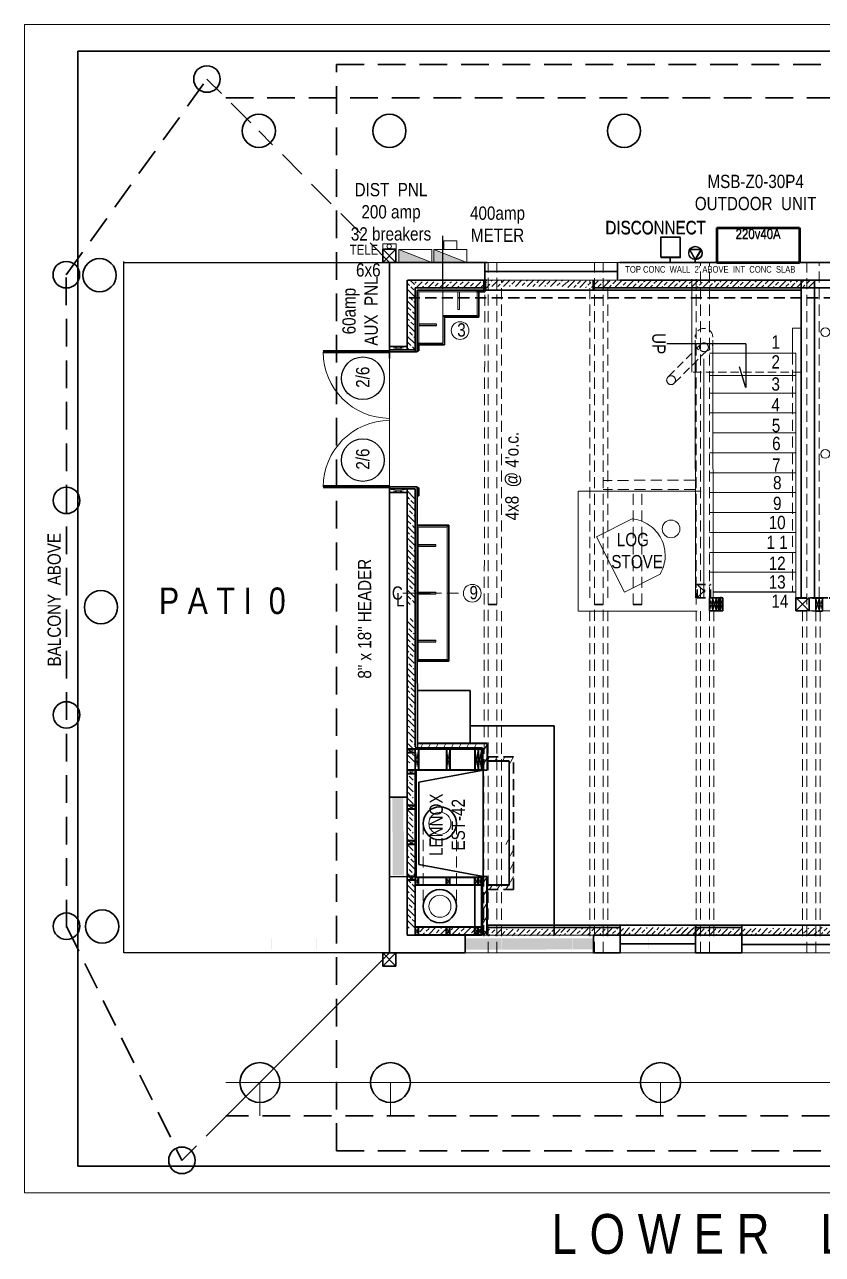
# Model space of a CAD drawing. Header units: inches. Extents: x -243 to 1653, y 329 to 885.
# Drawn here: x -243 to 117, y 329 to 885 of the extents above; entities that cross this region are included whole.
import ezdxf

# ---------------------------------------------------------------- set-up
doc = ezdxf.new("R2010")
doc.units = ezdxf.units.IN
doc.header["$MEASUREMENT"] = 0
for name, pattern in [('CENTER', [2, 1.25, -0.25, 0.25, -0.25]), ('DASHDOT2', [0.5, 0.25, -0.125, 0, -0.125]), ('HIDDEN', [0.375, 0.25, -0.125])]:
    doc.linetypes.add(name, pattern=pattern)
for name, color, linetype, lineweight in [('APPLIANCES', 7, 'Continuous', 20), ('BUILT-INS', 36, 'Continuous', 25), ('CONCRETE', 7, 'Continuous', 25), ('DOORS', 7, 'Continuous', 60), ('ELEC SYMBOLS', 7, 'Continuous', 20), ('FLOOR BEAMS', 7, 'Continuous', 30), ('MASONRY', 14, 'Continuous', 30), ('NEW FRAMING', 6, 'Continuous', 30), ('NEW FRAMMING', 6, 'Continuous', 30), ('PLUMBING', 5, 'Continuous', 20), ('ROOF', 7, 'HIDDEN', 30), ('ROOF FRAMING', 7, 'Continuous', 20), ('STAIRS', 7, 'Continuous', 20), ('STAMPED  CONC  FL', 1, 'Continuous', 20), ('STOVE HEATING', 1, 'Continuous', 40), ('WALL FRAMING', 7, 'Continuous', 30), ('WALLS', 7, 'Continuous', 30), ('WINDOWS', 5, 'Continuous', 30)]:
    doc.layers.add(name, color=color, linetype=linetype, lineweight=lineweight)
for name, color, linetype in [('ELECTRICAL', 1, 'Continuous'), ('TEXT', 7, 'Continuous'), ('TEXT80', 15, 'Continuous'), ('TITLE BLOCK', 7, 'Continuous')]:
    doc.layers.add(name, color=color, linetype=linetype)
doc.styles.add('ARCHENT', font='technical.ttf', dxfattribs={"height": 6})

# ---------------------------------------------------------------- blocks, each defined once
blk = doc.blocks.new('A$C4B672F97')
at = {"layer": 'STAIRS', "color": 7, "linetype": 'HIDDEN', "lineweight": 9, "ltscale": 15}
for p, q in [((-3.14, 2.52), (-17.99, -12.33)), ((-0.31, -0.31), (-15.16, -15.16))]:
    blk.add_line(p, q, dxfattribs=at)
at = {"layer": 'STAIRS', "linetype": 'DASHDOT2', "lineweight": 9, "ltscale": 150}
for centre in [(-1.72, 1.1), (-16.57, -13.75)]:
    blk.add_circle(centre, 2, dxfattribs=at)
at = {"layer": 'STAIRS', "color": 7, "linetype": 'HIDDEN', "lineweight": 9, "ltscale": 15}
for centre, start, end in [((-1.72, 5.62), 0, 180), ((-1.72, 3.1), 180, 0)]:
    blk.add_arc(centre, 4, start, end, dxfattribs=at)

msp = doc.modelspace()

# ---------------------------------------------------------------- hatches: boundary and pattern name
at = {"layer": 'ELEC SYMBOLS', "linetype": 'Continuous', "lineweight": 20, "ltscale": 20}
for points in [[(-74.23, 783.28), (-74.23, 777.4), (-59.23, 777.4)], [(-58.4, 783.28), (-58.4, 777.4), (-43.4, 777.4)]]:
    msp.add_hatch(color=7, dxfattribs=at).paths.add_polyline_path(points)
at = {"layer": 'NEW FRAMING', "linetype": 'Continuous', "lineweight": 9, "ltscale": 25}
h = msp.add_hatch(dxfattribs=at)
h.set_pattern_fill('ANSI33', color=256, scale=15, angle=90, style=0)
h.set_pattern_definition([(135, (1196.1344, -4202.763), (-2.6516504, -2.6516504), []), (135, (1196.1344, -4200.1112), (-2.6516504, -2.6516504), [1.875, -0.9375])])
h.paths.add_polyline_path([(-70.02, 737.98), (-67.02, 737.98), (-67.02, 769.25), (-70.02, 769.25)])
h = msp.add_hatch(dxfattribs=at)
h.set_pattern_fill('ANSI33', color=256, scale=15, style=0)
h.set_pattern_definition([(45, (-5004.9994, -497.4128), (-2.6516504, 2.6516504), []), (45, (-5002.3477, -497.4128), (-2.6516504, 2.6516504), [1.875, -0.9375])])
h.paths.add_polyline_path([(-66.98, 768.74), (-66.98, 765.74), (-32.98, 765.74), (-32.98, 768.74)])
h = msp.add_hatch(dxfattribs=at)
h.set_pattern_fill('ANSI33', color=256, scale=15, style=0)
h.set_pattern_definition([(45, (-4970.465, -496.5565), (-2.6516504, 2.6516504), []), (45, (-4967.8133, -496.5565), (-2.6516504, 2.6516504), [1.875, -0.9375])])
h.paths.add_polyline_path([(-32.45, 769.6), (-32.45, 766.6), (1.55, 766.6), (1.55, 769.6)])
h = msp.add_hatch(dxfattribs=at)
h.set_pattern_fill('ANSI33', color=256, scale=15, style=0)
h.set_pattern_definition([(45, (-4936.102, -497.0703), (-2.6516504, 2.6516504), []), (45, (-4933.4503, -497.0703), (-2.6516504, 2.6516504), [1.875, -0.9375])])
h.paths.add_polyline_path([(1.92, 769.09), (1.92, 766.09), (35.92, 766.09), (35.92, 769.09)])
h = msp.add_hatch(dxfattribs=at)
h.set_pattern_fill('ANSI33', color=256, scale=15, style=0)
h.set_pattern_definition([(45, (-4901.6196, -496.9874), (-2.6516504, 2.6516504), []), (45, (-4898.968, -496.9874), (-2.6516504, 2.6516504), [1.875, -0.9375])])
h.paths.add_polyline_path([(36.4, 769.17), (36.4, 766.17), (70.4, 766.17), (70.4, 769.17)])
h = msp.add_hatch(dxfattribs=at)
h.set_pattern_fill('ANSI33', color=256, scale=15, style=0)
h.set_pattern_definition([(45, (-4867.2175, -496.997), (-2.6516504, 2.6516504), []), (45, (-4864.5658, -496.997), (-2.6516504, 2.6516504), [1.875, -0.9375])])
h.paths.add_polyline_path([(70.8, 769.16), (70.8, 766.16), (104.8, 766.16), (104.8, 769.16)])
h = msp.add_hatch(dxfattribs=at)
h.set_pattern_fill('ANSI33', color=256, scale=15, style=0)
h.set_pattern_definition([(45, (-4832.683, -496.997), (-2.6516504, 2.6516504), []), (45, (-4830.0314, -496.997), (-2.6516504, 2.6516504), [1.875, -0.9375])])
h.paths.add_polyline_path([(114.19, 766.16), (114.19, 769.16), (105.33, 769.16), (105.33, 766.16)])
h = msp.add_hatch(dxfattribs=at)
h.set_pattern_fill('ANSI33', color=256, scale=15, angle=90, style=0)
h.set_pattern_definition([(135, (1196.1232, -4299.3424), (-2.6516504, -2.6516504), []), (135, (1196.1232, -4296.6907), (-2.6516504, -2.6516504), [1.875, -0.9375])])
h.paths.add_polyline_path([(-70.03, 638.67), (-67.03, 638.67), (-67.03, 672.67), (-70.32, 674.98)])
h = msp.add_hatch(dxfattribs=at)
h.set_pattern_fill('ANSI33', color=256, scale=15, angle=90, style=0)
h.set_pattern_definition([(135, (1196.1232, -4333.3424), (-2.6516504, -2.6516504), []), (135, (1196.1232, -4330.6907), (-2.6516504, -2.6516504), [1.875, -0.9375])])
h.paths.add_polyline_path([(-70.03, 622.9), (-67.03, 622.9), (-67.03, 638.67), (-70.03, 638.67)])
h = msp.add_hatch(dxfattribs=at)
h.set_pattern_fill('ANSI33', color=256, scale=15, angle=90, style=0)
h.set_pattern_definition([(135, (1195.858, -4352.691), (-2.6516504, -2.6516504), []), (135, (1195.858, -4350.0393), (-2.6516504, -2.6516504), [1.875, -0.9375])])
h.paths.add_polyline_path([(-67.3, 616.9), (-70.3, 616.9), (-70.3, 585.33), (-67.3, 585.33)])
h = msp.add_hatch(dxfattribs=at)
h.set_pattern_fill('ANSI33', color=256, scale=15, angle=90, style=0)
h.set_pattern_definition([(135, (1196.2387, -4386.7756), (-2.6516504, -2.6516504), []), (135, (1196.2387, -4384.124), (-2.6516504, -2.6516504), [1.875, -0.9375])])
h.paths.add_polyline_path([(-69.92, 551.24), (-66.92, 551.24), (-66.92, 585.24), (-69.92, 585.24)])
h = msp.add_hatch(dxfattribs=at)
h.set_pattern_fill('ANSI33', color=256, scale=15, angle=90, style=0)
h.set_pattern_definition([(135, (1195.5112, -4426.7565), (-2.6516504, -2.6516504), []), (135, (1195.5112, -4424.105), (-2.6516504, -2.6516504), [1.875, -0.9375])])
h.paths.add_polyline_path([(-70.65, 511.26), (-67.65, 511.26), (-67.65, 545.26), (-70.65, 545.26)])
h = msp.add_hatch(dxfattribs=at)
h.set_pattern_fill('ANSI33', color=256, scale=15, angle=90, style=0)
h.set_pattern_definition([(135, (1196.058, -4461.5082), (-2.6516504, -2.6516504), []), (135, (1196.058, -4458.8566), (-2.6516504, -2.6516504), [1.875, -0.9375])])
h.paths.add_polyline_path([(-70.1, 476.51), (-67.1, 476.51), (-67.1, 510.51), (-70.1, 510.51)])
h = msp.add_hatch(dxfattribs=at)
h.set_pattern_fill('ANSI33', color=256, scale=15, angle=180, style=0)
h.set_pattern_definition([(225, (4907.3454, 1739.959), (2.6516504, -2.6516504), []), (225, (4904.6938, 1739.959), (2.6516504, -2.6516504), [1.875, -0.9375])])
h.paths.add_polyline_path([(-35.28, 473.8), (-35.28, 476.8), (-64.67, 476.8), (-64.67, 473.8)])
h = msp.add_hatch(dxfattribs=at)
h.set_pattern_fill('ANSI33', color=256, scale=15, angle=180, style=0)
h.set_pattern_definition([(225, (4937.011, 1739.243), (2.6516504, -2.6516504), []), (225, (4934.3594, 1739.243), (2.6516504, -2.6516504), [1.875, -0.9375])])
h.paths.add_polyline_path([(-1.01, 473.09), (-1.01, 476.09), (-35.01, 476.09), (-35.01, 473.09)])
h = msp.add_hatch(dxfattribs=at)
h.set_pattern_fill('ANSI33', color=256, scale=15, angle=180, style=0)
h.set_pattern_definition([(225, (4970.9965, 1739.5786), (2.6516504, -2.6516504), []), (225, (4968.345, 1739.5786), (2.6516504, -2.6516504), [1.875, -0.9375])])
h.paths.add_polyline_path([(28.73, 473.42), (28.73, 476.42), (-1.02, 476.42), (-1.02, 473.42)])
h = msp.add_hatch(dxfattribs=at)
h.set_pattern_fill('ANSI33', color=256, scale=15, angle=180, style=0)
h.set_pattern_definition([(225, (5000.2463, 1739.9565), (2.6516504, -2.6516504), []), (225, (4997.5947, 1739.9565), (2.6516504, -2.6516504), [1.875, -0.9375])])
h.paths.add_polyline_path([(62.23, 473.8), (62.23, 476.8), (28.23, 476.8), (28.23, 473.8)])
h = msp.add_hatch(dxfattribs=at)
h.set_pattern_fill('ANSI33', color=256, scale=15, angle=180, style=0)
h.set_pattern_definition([(225, (5023.3364, 1739.3798), (2.6516504, -2.6516504), []), (225, (5020.6848, 1739.3798), (2.6516504, -2.6516504), [1.875, -0.9375])])
h.paths.add_polyline_path([(85.32, 473.22), (85.32, 476.22), (51.32, 476.22), (51.32, 473.22)])
h = msp.add_hatch(dxfattribs=at)
h.set_pattern_fill('ANSI33', color=256, scale=15, angle=180, style=0)
h.set_pattern_definition([(225, (5057.322, 1739.7155), (2.6516504, -2.6516504), []), (225, (5054.6703, 1739.7155), (2.6516504, -2.6516504), [1.875, -0.9375])])
h.paths.add_polyline_path([(115.05, 473.56), (115.05, 476.56), (85.3, 476.56), (85.3, 473.56)])
h = msp.add_hatch(dxfattribs=at)
h.set_pattern_fill('ANSI33', color=256, scale=15, angle=180, style=0)
h.set_pattern_definition([(225, (5087.2428, 1740.1), (2.6516504, -2.6516504), []), (225, (5084.591, 1740.1), (2.6516504, -2.6516504), [1.875, -0.9375])])
h.paths.add_polyline_path([(149.23, 473.94), (149.23, 476.94), (115.23, 476.94), (115.23, 473.94)])
at = {"layer": 'WALLS', "linetype": 'Continuous', "lineweight": 20, "ltscale": 20}
h = msp.add_hatch(dxfattribs=at)
h.set_pattern_fill('ZIGZAG', color=6, scale=10, angle=90, style=0)
h.set_pattern_definition([(90, (692.8215, 246.164), (-1.25, 1.25), [1.25, -1.25]), (180, (692.8215, 247.414), (-1.25, -1.25), [1.25, -1.25])])
h.paths.add_polyline_path([(-77.09, 403.8), (-72.09, 403.8), (-72.09, 403.85), (-77.09, 403.85)])
h.paths.add_polyline_path([(-72.07, 535.77), (-77.08, 535.77), (-77.08, 519.83), (-72.07, 519.83)])
h = msp.add_hatch(dxfattribs=at)
h.set_pattern_fill('ZIGZAG', color=6, scale=10, angle=90, style=0)
h.set_pattern_definition([(90, (693.0317, 226.7173), (-1.25, 1.25), [1.25, -1.25]), (180, (693.0317, 227.9673), (-1.25, -1.25), [1.25, -1.25])])
h.paths.add_polyline_path([(-76.87, 500.38), (-71.86, 500.38), (-71.86, 520.4), (-76.87, 520.41)])
h.paths.add_polyline_path([(-76.88, 384.35), (-71.88, 384.35), (-71.88, 384.4), (-76.88, 384.4)])
h = msp.add_hatch(dxfattribs=at)
h.set_pattern_fill('ZIGZAG', color=6, scale=10, style=0)
h.set_pattern_definition([(360, (-321.7473, -298.0196), (1.25, 1.25), [1.25, -1.25]), (90, (-320.4973, -298.0196), (-1.25, 1.25), [1.25, -1.25])])
h.paths.add_polyline_path([(-164.11, 471.89), (-164.11, 466.89), (-164.06, 466.89), (-164.06, 471.89)])
h.paths.add_polyline_path([(-43.96, 471.88), (-43.96, 466.88), (-28.06, 466.87), (-28.06, 471.88)])
h = msp.add_hatch(dxfattribs=at)
h.set_pattern_fill('ZIGZAG', color=6, scale=10, style=0)
h.set_pattern_definition([(360, (-301.565, -298.0196), (1.25, 1.25), [1.25, -1.25]), (90, (-300.315, -298.0196), (-1.25, 1.25), [1.25, -1.25])])
h.paths.add_polyline_path([(-27.9, 471.88), (-27.9, 466.88), (-7.88, 466.87), (-7.88, 471.88)])
h.paths.add_polyline_path([(-143.93, 471.89), (-143.93, 466.89), (-143.88, 466.89), (-143.88, 471.89)])
h = msp.add_hatch(dxfattribs=at)
h.set_pattern_fill('ZIGZAG', color=6, scale=10, style=0)
h.set_pattern_definition([(360, (-289.3428, -297.9931), (1.25, 1.25), [1.25, -1.25]), (90, (-288.0928, -297.9931), (-1.25, 1.25), [1.25, -1.25])])
h.paths.add_polyline_path([(-131.71, 471.92), (-131.71, 466.92), (-131.66, 466.92), (-131.66, 471.92)])
h.paths.add_polyline_path([(-11.55, 471.91), (-11.55, 466.9), (4.34, 466.9), (4.34, 471.91)])
h = msp.add_hatch(dxfattribs=at)
h.set_pattern_fill('ZIGZAG', color=6, scale=10, style=0)
h.set_pattern_definition([(360, (-269.1604, -297.9931), (1.25, 1.25), [1.25, -1.25]), (90, (-267.9104, -297.9931), (-1.25, 1.25), [1.25, -1.25])])
h.paths.add_polyline_path([(-111.52, 471.92), (-111.52, 466.92), (-111.48, 466.92), (-111.48, 471.92)])
h.paths.add_polyline_path([(13.83, 466.9), (13.83, 471.91), (4.5, 471.91), (4.5, 466.9)])
h = msp.add_hatch(dxfattribs=at)
h.set_pattern_fill('ZIGZAG', color=6, scale=10, style=0)
h.set_pattern_definition([(360, (-119.191, -297.7499), (1.25, 1.25), [1.25, -1.25]), (90, (-117.941, -297.7499), (-1.25, 1.25), [1.25, -1.25])])
h.paths.add_polyline_path([(38.44, 472.16), (38.44, 467.16), (38.49, 467.16), (38.49, 472.16)])
h.paths.add_polyline_path([(173.18, 467.14), (173.19, 472.15), (159.83, 472.15), (159.83, 467.15)])

# ---------------------------------------------------------------- linework, layer by layer
at = {"layer": 'BUILT-INS', "color": 6, "ltscale": 15}
msp.add_line((-54.32, 765.45), (-54.31, 789.42), dxfattribs=at)
at = {"layer": 'BUILT-INS', "color": 7, "linetype": 'Continuous', "lineweight": 20, "ltscale": 20}
for p, q in [((-65.07, 764.92), (-65.07, 740.95)), ((-65.07, 764.17), (-38.82, 764.17)), ((-54.32, 740.95), (-54.32, 764.92)), ((-47.57, 764.17), (-47.57, 756.17)), ((-46.82, 764.17), (-46.82, 756.17)), ((-38.82, 764.17), (-38.82, 753.42)), ((-47.57, 756.17), (-46.82, 756.17)), ((-53.55, 752.67), (-54.32, 753.42)), ((-38.05, 752.67), (-38.82, 753.42)), ((-57.07, 749.7), (-57.07, 748.95)), ((-65.46, 657.98), (-65.45, 597.98)), ((-52.32, 597.98), (-52.32, 657.98)), ((-57.45, 649.23), (-57.45, 649.98)), ((-57.44, 627.6), (-57.44, 628.35)), ((-57.45, 606.73), (-57.45, 605.98))]:
    msp.add_line(p, q, dxfattribs=at)
at = {"layer": 'BUILT-INS', "color": 7, "linetype": 'Continuous', "lineweight": 30, "ltscale": 20}
for p, q in [((-38.07, 764.17), (-38.07, 752.67)), ((-53.57, 740.2), (-53.57, 752.67)), ((-53.55, 752.67), (-38.07, 752.67)), ((-65.06, 740.2), (-53.57, 740.2)), ((-65.79, 658.73), (-51.57, 658.73)), ((-51.57, 597.23), (-51.57, 658.73)), ((-65.79, 597.22), (-51.57, 597.23))]:
    msp.add_line(p, q, dxfattribs=at)
at = {"layer": 'BUILT-INS', "color": 7, "ltscale": 15}
for p, q in [((-54.32, 753.42), (-38.82, 753.42)), ((-65.07, 749.7), (-57.07, 749.7)), ((-65.07, 748.95), (-57.07, 748.95)), ((-65.82, 740.95), (-54.32, 740.95)), ((-65.82, 657.98), (-52.32, 657.98)), ((-65.45, 649.98), (-57.45, 649.98)), ((-65.45, 649.23), (-57.45, 649.23)), ((-65.44, 628.35), (-57.44, 628.35)), ((-65.44, 627.6), (-57.44, 627.6)), ((-65.45, 606.73), (-57.45, 606.73)), ((-65.45, 605.98), (-57.45, 605.98)), ((-65.82, 597.98), (-52.32, 597.98))]:
    msp.add_line(p, q, dxfattribs=at)
at = {"layer": 'BUILT-INS', "color": 7, "linetype": 'Continuous', "lineweight": 9, "ltscale": 20}
for p, q in [((-52.32, 657.98), (-51.57, 658.73)), ((-52.32, 597.98), (-51.57, 597.23))]:
    msp.add_line(p, q, dxfattribs=at)
at = {"layer": 'BUILT-INS', "color": 7, "linetype": 'CENTER', "lineweight": 9, "ltscale": 10}
msp.add_line((-72.34, 627.98), (-47.13, 627.98), dxfattribs=at)
at = {"layer": 'BUILT-INS', "color": 1, "linetype": 'CENTER', "lineweight": 9, "ltscale": 15}
msp.add_line((-65.82, 627.98), (-65.06, 627.98), dxfattribs=at)
at = {"layer": 'CONCRETE', "ltscale": 15}
for p, q in [((-198.32, 465.4), (-198.32, 777.9)), ((-198.32, 777.4), (-78.32, 777.4)), ((-78.32, 465.4), (-198.32, 465.4))]:
    msp.add_line(p, q, dxfattribs=at)
at = {"layer": 'DOORS', "color": 6, "linetype": 'Continuous', "ltscale": 15}
for p, q in [((-78.32, 736.98), (-108.32, 736.98)), ((-78.32, 675.98), (-108.32, 675.98))]:
    msp.add_line(p, q, dxfattribs=at)
at = {"layer": 'DOORS', "color": 6, "linetype": 'Continuous', "lineweight": 9, "ltscale": 20}
for centre, start, end in [((-78.32, 736.98), 180, 270), ((-78.32, 675.98), 90, 180)]:
    msp.add_arc(centre, 30, start, end, dxfattribs=at)
at = {"layer": 'ELEC SYMBOLS', "color": 7, "linetype": 'Continuous', "lineweight": 20, "ltscale": 20}
for p, q in [((-81.36, 783.41), (-81.4, 785.86)), ((-81.4, 785.86), (-75.4, 785.86)), ((-75.42, 783.39), (-75.4, 785.86)), ((-53.9, 783.28), (-53.9, 787.16)), ((-53.9, 787.16), (-47.9, 787.16)), ((-47.9, 783.28), (-47.9, 787.16)), ((-74.23, 777.4), (-74.23, 783.28)), ((-74.23, 783.28), (-59.23, 783.28)), ((-74.23, 783.28), (-59.23, 777.4)), ((-59.23, 777.4), (-59.23, 783.28)), ((-58.4, 777.4), (-58.4, 783.28)), ((-58.4, 783.28), (-43.4, 783.28)), ((-58.4, 783.28), (-43.4, 777.4)), ((-43.4, 777.4), (-43.4, 783.28))]:
    msp.add_line(p, q, dxfattribs=at)
at = {"layer": 'ELEC SYMBOLS', "color": 7, "lineweight": 20, "ltscale": 15}
msp.add_circle((-78.51, 784.74), 1, dxfattribs=at)
at = {"layer": 'ELECTRICAL', "color": 1, "linetype": 'Continuous', "ltscale": 0.75}
for p, q in [((53.01, 788.86), (44.07, 788.86)), ((44.07, 788.86), (44.07, 779.91)), ((53.14, 788.65), (44.2, 788.65)), ((44.2, 788.65), (44.2, 779.7)), ((53.14, 788.65), (44.2, 788.65)), ((44.2, 788.65), (44.2, 779.7)), ((53.01, 779.91), (53.01, 788.86)), ((53.14, 779.7), (53.14, 788.65)), ((53.14, 779.7), (53.14, 788.65)), ((44.07, 779.91), (48.48, 779.91)), ((44.2, 779.7), (48.61, 779.7)), ((44.2, 779.7), (48.61, 779.7)), ((48.48, 777.4), (48.48, 779.91)), ((48.48, 779.91), (53.01, 779.91)), ((48.61, 777.19), (48.61, 779.7)), ((48.61, 779.7), (53.14, 779.7)), ((48.61, 777.19), (48.61, 779.7)), ((48.61, 779.7), (53.14, 779.7)), ((62.38, 783.27), (57.19, 783.31)), ((59.78, 778.83), (57.19, 783.31)), ((62.51, 783.06), (57.32, 783.1)), ((59.91, 778.62), (57.32, 783.1)), ((62.51, 783.06), (57.32, 783.1)), ((59.91, 778.62), (57.32, 783.1)), ((59.78, 778.83), (62.38, 783.27)), ((59.78, 777.4), (59.78, 778.83)), ((59.91, 778.62), (62.51, 783.06)), ((59.91, 778.62), (62.51, 783.06)), ((59.91, 777.19), (59.91, 778.62)), ((59.91, 777.19), (59.91, 778.62))]:
    msp.add_line(p, q, dxfattribs=at)
at = {"layer": 'ELECTRICAL', "color": 1, "linetype": 'Continuous', "ltscale": 0.375}
for p, q in [((57.19, 783.31), (59.78, 778.83)), ((62.38, 783.27), (57.19, 783.31)), ((57.32, 783.1), (59.91, 778.62)), ((62.51, 783.06), (57.32, 783.1)), ((57.32, 783.1), (59.91, 778.62)), ((62.51, 783.06), (57.32, 783.1)), ((59.78, 778.83), (62.38, 783.27)), ((59.91, 778.62), (62.51, 783.06)), ((59.91, 778.62), (62.51, 783.06))]:
    msp.add_line(p, q, dxfattribs=at)
at = {"layer": 'ELECTRICAL', "color": 1, "linetype": 'Continuous', "ltscale": 0.75}
for centre in [(59.78, 781.81), (59.91, 781.6), (59.91, 781.6)]:
    msp.add_circle(centre, 2.98, dxfattribs=at)
for points in [[(59.78, 778.83), (62.38, 783.27), (57.19, 783.31), (59.78, 778.83)], [(59.91, 778.62), (62.51, 783.06), (57.32, 783.1), (59.91, 778.62)], [(59.91, 778.62), (62.51, 783.06), (57.32, 783.1), (59.91, 778.62)]]:
    msp.add_solid(points, dxfattribs=at)
at = {"layer": 'FLOOR BEAMS', "color": 7, "linetype": 'HIDDEN', "lineweight": 20, "ltscale": 20}
for p, q in [((-33.81, 465.42), (-33.81, 777.37)), ((-29.81, 465.42), (-29.81, 777.37)), ((14.19, 622.87), (14.19, 777.42)), ((18.19, 622.87), (18.19, 777.39)), ((110.19, 465.38), (110.21, 777.4)), ((115.68, 625.87), (115.68, 777.38)), ((59.67, 679.06), (18.17, 678.91)), ((59.81, 674.84), (18.11, 674.8)), ((31.68, 622.87), (31.68, 674.9)), ((35.68, 622.87), (35.68, 674.9)), ((14.19, 465.42), (14.19, 622.87)), ((18.19, 465.41), (18.19, 622.87)), ((66.19, 465.41), (66.19, 625.87)), ((62.19, 465.42), (62.19, 619.87)), ((114.19, 465.37), (114.19, 619.87))]:
    msp.add_line(p, q, dxfattribs=at)
at = {"layer": 'FLOOR BEAMS', "color": 6, "linetype": 'HIDDEN', "lineweight": 20, "ltscale": 20}
for p, q in [((-27.81, 625.87), (-27.81, 769.4)), ((12.19, 625.87), (12.19, 769.4)), ((20.19, 625.87), (20.19, 769.4)), ((60.19, 622.9), (60.19, 769.9)), ((-35.81, 472.87), (-35.32, 764.17)), ((-27.81, 472.87), (-27.81, 619.87)), ((12.19, 472.87), (12.19, 619.87)), ((20.19, 472.87), (20.19, 619.87)), ((60.19, 472.87), (60.19, 619.87)), ((68.19, 472.87), (68.19, 619.87)), ((108.19, 472.87), (108.19, 619.87)), ((109.68, 619.9), (393.68, 619.9)), ((116.19, 472.87), (116.19, 619.87))]:
    msp.add_line(p, q, dxfattribs=at)
at = {"layer": 'FLOOR BEAMS', "color": 7, "ltscale": 20}
for p, q in [((-33.81, 622.87), (-29.81, 622.87)), ((14.19, 622.87), (18.19, 622.87)), ((31.68, 622.87), (35.68, 622.87)), ((114.18, 619.87), (115.68, 619.87)), ((115.68, 619.87), (117.18, 619.87))]:
    msp.add_line(p, q, dxfattribs=at)
at = {"layer": 'FLOOR BEAMS', "lineweight": 9, "ltscale": 20}
for p, q in [((66.19, 619.9), (67.69, 625.9)), ((66.19, 625.9), (67.69, 619.9)), ((67.69, 619.9), (69.19, 625.9)), ((67.69, 625.9), (69.19, 619.9)), ((69.19, 619.9), (70.69, 625.9)), ((69.19, 625.9), (70.69, 619.9)), ((70.69, 619.9), (72.19, 625.9)), ((70.69, 625.9), (72.19, 619.9))]:
    msp.add_line(p, q, dxfattribs=at)
at = {"layer": 'FLOOR BEAMS', "ltscale": 20}
for p, q in [((66.19, 625.9), (70.69, 625.9)), ((70.69, 625.9), (72.19, 625.9)), ((66.19, 619.9), (70.69, 619.9)), ((70.69, 619.9), (72.19, 619.9))]:
    msp.add_line(p, q, dxfattribs=at)
at = {"layer": 'FLOOR BEAMS', "color": 6, "linetype": 'HIDDEN', "lineweight": 40, "ltscale": 20}
msp.add_line((105.22, 625.9), (181.2, 625.9), dxfattribs=at)
at = {"layer": 'FLOOR BEAMS', "color": 7, "lineweight": 9, "ltscale": 20}
for p, q in [((114.18, 619.87), (115.68, 625.87)), ((114.18, 625.87), (115.68, 619.87)), ((115.68, 619.87), (117.18, 625.87)), ((115.68, 625.87), (117.18, 619.87))]:
    msp.add_line(p, q, dxfattribs=at)
at = {"layer": 'MASONRY', "color": 1, "linetype": 'Continuous', "lineweight": 30, "ltscale": 15}
for p, q in [((-41.93, 583.95), (-65.75, 583.95)), ((-3.93, 567.95), (-41.93, 567.95))]:
    msp.add_line(p, q, dxfattribs=at)
at = {"layer": 'MASONRY', "color": 1, "linetype": 'Continuous', "lineweight": 30, "ltscale": 20}
for p, q in [((-41.93, 583.95), (-41.93, 559.95)), ((-3.93, 567.95), (-3.93, 473.4))]:
    msp.add_line(p, q, dxfattribs=at)
at = {"layer": 'MASONRY', "color": 1, "linetype": 'Continuous', "lineweight": 40, "ltscale": 15}
for p, q in [((-34.3, 559.95), (-65.7, 559.95)), ((-34.3, 559.95), (-34.3, 547.95)), ((-34.3, 473.4), (-34.3, 499.95))]:
    msp.add_line(p, q, dxfattribs=at)
at = {"layer": 'MASONRY', "color": 1, "linetype": 'Continuous', "lineweight": 9, "ltscale": 20}
for p, q in [((-63.26, 559.95), (-64.42, 557.95)), ((-59.8, 559.95), (-60.95, 557.95)), ((-56.33, 559.95), (-57.49, 557.95)), ((-52.87, 559.95), (-54.03, 557.95)), ((-49.41, 559.95), (-50.56, 557.95)), ((-45.94, 559.95), (-47.1, 557.95)), ((-42.48, 559.95), (-43.63, 557.95)), ((-39.01, 559.95), (-40.17, 557.95)), ((-34.3, 559.52), (-36.3, 556.05)), ((-34.3, 553.52), (-36.3, 550.05)), ((-33.14, 553.95), (-34.3, 551.95)), ((-29.68, 553.95), (-30.83, 551.95)), ((-26.22, 553.95), (-27.37, 551.95)), ((-22.3, 553.95), (-24.3, 550.49)), ((-23.82, 517.9), (-25.82, 514.43)), ((-22.3, 511.95), (-24.3, 508.49)), ((-22.3, 505.95), (-24.3, 502.49)), ((-34.3, 499.95), (-36.3, 496.49)), ((-32, 495.95), (-33.16, 493.95)), ((-28.54, 495.95), (-29.69, 493.95)), ((-24.62, 495.95), (-25.77, 493.95)), ((-22.3, 499.95), (-24.3, 496.49)), ((-34.3, 493.95), (-36.3, 490.49)), ((-34.3, 487.95), (-36.3, 484.49)), ((-34.3, 481.95), (-36.3, 478.49)), ((-34.3, 475.95), (-35.77, 473.4))]:
    msp.add_line(p, q, dxfattribs=at)
at = {"layer": 'MASONRY', "color": 1, "linetype": 'HIDDEN', "lineweight": 30, "ltscale": 20}
for p, q in [((-34.3, 553.95), (-22.3, 553.95)), ((-22.3, 493.95), (-22.3, 553.95)), ((-36.3, 547.95), (-34.3, 547.95)), ((-36.3, 499.95), (-34.3, 499.95)), ((-34.3, 493.95), (-22.3, 493.95))]:
    msp.add_line(p, q, dxfattribs=at)
at = {"layer": 'NEW FRAMING', "linetype": 'Continuous', "lineweight": 40, "ltscale": 15}
for p, q in [((-36.8, 557.45), (-70.35, 557.45)), ((-65.24, 557.45), (-65.24, 547.95)), ((-52.6, 557.47), (-52.6, 547.97)), ((-51.1, 557.47), (-51.1, 547.97)), ((-39.8, 557.45), (-39.8, 547.95)), ((-38.3, 557.45), (-38.3, 547.95)), ((-36.8, 557.45), (-36.8, 547.95)), ((-66.75, 555.85), (-70.35, 555.85)), ((-24.3, 551.95), (-34.3, 551.95)), ((-66.74, 548), (-70.35, 548)), ((-66.76, 546.35), (-70.35, 546.35)), ((-36.8, 547.95), (-66.76, 547.95)), ((-66.74, 531.94), (-70.35, 531.94)), ((-66.76, 530.29), (-70.35, 530.3)), ((-66.74, 515.94), (-70.35, 515.94)), ((-66.76, 514.29), (-70.35, 514.3)), ((-66.84, 499.91), (-70.35, 499.91)), ((-66.84, 498.3), (-70.35, 498.31)), ((-36.8, 495.95), (-66.85, 495.95)), ((-36.8, 499.45), (-66.84, 499.45)), ((-65.32, 495.95), (-65.32, 499.45)), ((-52.6, 495.95), (-52.6, 499.43)), ((-51.1, 495.95), (-51.1, 499.43)), ((-39.8, 495.95), (-39.8, 499.45)), ((-38.3, 495.95), (-38.3, 499.45)), ((-36.8, 495.95), (-36.8, 499.45)), ((-24.3, 495.95), (-34.3, 495.95)), ((-36.8, 473.45), (-66.85, 473.45)), ((-36.8, 476.95), (-66.84, 476.95)), ((-65.32, 473.45), (-65.32, 476.95)), ((-52.6, 473.45), (-52.6, 476.93)), ((-51.1, 473.45), (-51.1, 476.93)), ((-39.8, 473.45), (-39.8, 476.95)), ((-38.3, 473.45), (-38.3, 476.95)), ((-36.8, 473.45), (-36.8, 476.95))]:
    msp.add_line(p, q, dxfattribs=at)
at = {"layer": 'NEW FRAMING', "ltscale": 15}
for p, q in [((-66.74, 557.45), (-66.85, 473.45)), ((-24.3, 495.95), (-24.3, 551.95)), ((-39.8, 476.95), (-39.8, 495.95)), ((-36.8, 476.95), (-36.8, 495.95))]:
    msp.add_line(p, q, dxfattribs=at)
at = {"layer": 'NEW FRAMING', "color": 7, "linetype": 'Continuous', "lineweight": 40, "ltscale": 15}
for p, q in [((-36.3, 557.95), (-66.74, 557.95)), ((-36.3, 557.95), (-36.3, 547.95)), ((-37.3, 547.95), (-66.26, 547.95)), ((-36.3, 473.45), (-36.3, 499.95))]:
    msp.add_line(p, q, dxfattribs=at)
at = {"layer": 'NEW FRAMING', "color": 7, "ltscale": 15}
msp.add_line((-66.34, 547.87), (-66.34, 499.95), dxfattribs=at)
at = {"layer": 'NEW FRAMMING', "linetype": 'Continuous', "lineweight": 9, "ltscale": 25}
for p, q in [((-70.35, 555.85), (-66.74, 557.45)), ((-70.35, 557.45), (-66.75, 555.85)), ((-70.35, 548), (-66.76, 546.35)), ((-70.35, 546.35), (-66.76, 547.95)), ((-70.35, 531.94), (-66.76, 530.29)), ((-70.35, 530.3), (-66.76, 531.9)), ((-70.35, 515.94), (-66.76, 514.29)), ((-70.35, 514.3), (-66.76, 515.9)), ((-70.35, 498.31), (-66.84, 499.91)), ((-70.35, 499.91), (-66.84, 498.3))]:
    msp.add_line(p, q, dxfattribs=at)
at = {"layer": 'PLUMBING', "color": 1, "linetype": 'Continuous', "lineweight": 50, "ltscale": 20}
for p, q in [((69.57, 793.15), (106.82, 793.15)), ((69.57, 793.15), (69.57, 777.4)), ((106.82, 793.15), (106.82, 777.4)), ((69.57, 777.4), (106.82, 777.4))]:
    msp.add_line(p, q, dxfattribs=at)
at = {"layer": 'PLUMBING', "color": 3, "lineweight": 20, "ltscale": 15}
for centre in [(118.52, 745.92), (118.49, 690.92)]:
    msp.add_circle(centre, 2, dxfattribs=at)
at = {"layer": 'ROOF', "linetype": 'HIDDEN', "ltscale": 50}
for p, q in [((-102.32, 375.9), (-102.32, 866.9)), ((-102.32, 866.9), (425.68, 866.9)), ((-102.32, 375.9), (425.68, 375.9))]:
    msp.add_line(p, q, dxfattribs=at)
at = {"layer": 'ROOF FRAMING', "color": 1, "linetype": 'Continuous', "lineweight": 9, "ltscale": 50}
msp.add_line((-78.32, 465.4), (-158.32, 385.4), dxfattribs=at)
at = {"layer": 'ROOF FRAMING', "color": 1, "linetype": 'Continuous', "lineweight": 9, "ltscale": 15}
msp.add_line((395.68, 406.77), (-152.32, 406.77), dxfattribs=at)
at = {"layer": 'ROOF FRAMING', "color": 1, "lineweight": 9, "ltscale": 15}
for p, q in [((-136.94, 406.77), (-136.94, 391.77)), ((-77.94, 406.77), (-77.94, 391.4)), ((44.06, 406.77), (44.06, 391.77))]:
    msp.add_line(p, q, dxfattribs=at)
at = {"layer": 'STAIRS', "linetype": 'Continuous', "lineweight": 20, "ltscale": 15}
for p, q in [((58.26, 769.92), (58.24, 727.92)), ((103.69, 736.44), (103.69, 747.67)), ((113.76, 626.29), (113.76, 747.67)), ((59.82, 625.89), (59.68, 742.3)), ((67.82, 625.9), (67.68, 742.31)), ((63.68, 625.9), (63.68, 733.9)), ((105.19, 726.4), (66.19, 726.4))]:
    msp.add_line(p, q, dxfattribs=at)
at = {"layer": 'STAIRS', "color": 7, "linetype": 'Continuous', "lineweight": 9, "ltscale": 20}
msp.add_line((103.75, 747.67), (107.75, 747.67), dxfattribs=at)
at = {"layer": 'STAIRS', "lineweight": 20, "ltscale": 15}
for p, q in [((105.19, 736.4), (66.19, 736.4)), ((105.19, 718.4), (66.19, 718.4)), ((105.19, 709.4), (66.19, 709.4)), ((105.19, 700.4), (67.61, 700.4)), ((105.19, 691.4), (66.19, 691.4)), ((105.19, 682.4), (66.19, 682.4)), ((105.19, 673.4), (66.19, 673.4)), ((105.19, 664.4), (66.19, 664.4)), ((105.19, 655.4), (66.19, 655.4)), ((105.19, 646.4), (66.19, 646.4)), ((105.19, 637.4), (66.19, 637.4))]:
    msp.add_line(p, q, dxfattribs=at)
at = {"layer": 'STAIRS', "linetype": 'HIDDEN', "lineweight": 9, "ltscale": 20}
msp.add_line((103.69, 736.34), (103.69, 628.34), dxfattribs=at)
at = {"layer": 'STAIRS', "color": 6, "linetype": 'HIDDEN', "lineweight": 20, "ltscale": 15}
msp.add_line((107.6, 727.92), (58.24, 727.92), dxfattribs=at)
at = {"layer": 'STAMPED  CONC  FL', "color": 6, "ltscale": 15}
for p, q in [((6.92, 674.03), (6.92, 619.77)), ((62.36, 674.03), (6.96, 674.08)), ((60.59, 619.77), (6.96, 619.83))]:
    msp.add_line(p, q, dxfattribs=at)
at = {"layer": 'STOVE HEATING', "color": 6, "lineweight": 20, "ltscale": 15}
for p, q in [((15.16, 653.42), (31.21, 661.57)), ((15.16, 653.42), (27.83, 628.45)), ((27.83, 628.45), (43.88, 636.6))]:
    msp.add_line(p, q, dxfattribs=at)
at = {"layer": 'STOVE HEATING', "color": 7, "lineweight": 20, "ltscale": 15}
for centre in [(-46.49, 746.67), (48.82, 657.01), (-40.99, 627.92)]:
    msp.add_circle(centre, 4, dxfattribs=at)
at = {"layer": 'STOVE HEATING', "color": 6, "linetype": 'DASHDOT2', "lineweight": 9, "ltscale": 150}
msp.add_arc((29.52, 645.01), 16.64, 329.6391, 84.1687, dxfattribs=at)
at = {"layer": 'TEXT', "linetype": 'Continuous', "ltscale": 15}
for p, q in [((46.99, 740.82), (82.57, 740.82)), ((82.57, 740.71), (82.57, 720.96)), ((82.57, 720.74), (79.71, 730.21))]:
    msp.add_line(p, q, dxfattribs=at)
at = {"layer": 'TEXT', "color": 6, "linetype": 'Continuous', "ltscale": 15}
for centre in [(-90.42, 725.08), (-90.42, 688.12)]:
    msp.add_circle(centre, 9.63, dxfattribs=at)
at = {"layer": 'TITLE BLOCK', "color": 7, "linetype": 'Continuous', "lineweight": 0, "ltscale": 0.5}
for p, q in [((572.77, 884.95), (-243.22, 884.95)), ((-243.22, 884.95), (-243.22, 356.95)), ((-243.22, 356.95), (572.77, 356.95))]:
    msp.add_line(p, q, dxfattribs=at)
at = {"layer": 'TITLE BLOCK', "color": 7, "linetype": 'Continuous', "lineweight": 30, "ltscale": 0.5}
for p, q in [((-219.22, 872.95), (-219.22, 368.95)), ((560.77, 872.95), (-219.22, 872.95)), ((-219.22, 368.95), (560.77, 368.95))]:
    msp.add_line(p, q, dxfattribs=at)
at = {"layer": 'WALL FRAMING', "linetype": 'HIDDEN', "ltscale": 50}
for p, q in [((-224.37, 771.91), (-160.83, 860.35)), ((-141.03, 840.55), (-160.83, 860.35)), ((-152.32, 851.9), (401.68, 851.9)), ((-224.32, 476.9), (-224.37, 771.91)), ((-224.32, 477.4), (-172.12, 371.6)), ((-152.32, 391.4), (-172.12, 371.6)), ((401.68, 391.77), (-152.32, 391.77))]:
    msp.add_line(p, q, dxfattribs=at)
at = {"layer": 'WALL FRAMING', "linetype": 'HIDDEN', "lineweight": 9, "ltscale": 50}
msp.add_line((-78.32, 777.4), (-137.42, 836.9), dxfattribs=at)
at = {"layer": 'WALL FRAMING', "ltscale": 15}
for p, q in [((-81.45, 777.4), (-81.45, 783.4)), ((-81.45, 777.4), (-81.45, 783.4)), ((-75.45, 777.4), (-75.45, 783.4)), ((-75.45, 777.4), (-81.45, 777.4)), ((-78.32, 733.99), (-78.32, 777.4)), ((-77.78, 777.43), (-34.32, 777.37)), ((25.68, 777.43), (139.27, 777.4)), ((-70.32, 737.98), (-70.32, 769.4)), ((-70.32, 737.98), (-70.32, 769.4)), ((-70.23, 769.43), (-34.32, 769.43)), ((25.68, 769.43), (139.27, 769.42)), ((-70.33, 580.85), (-70.32, 675.11)), ((105.19, 628.42), (67.82, 628.54)), ((66.19, 625.9), (66.19, 619.9)), ((67.69, 625.9), (67.69, 619.9)), ((69.19, 625.93), (69.19, 619.93)), ((72.19, 625.9), (72.19, 619.9)), ((-70.32, 580.85), (-70.35, 473.4)), ((-78.35, 465.4), (-78.35, 535.9)), ((-78.19, 535.77), (-70.35, 535.77)), ((-78.19, 499.77), (-70.35, 499.91)), ((-37.36, 473.4), (-70.35, 473.4)), ((-44.17, 465.45), (-44.17, 473.4)), ((176.69, 473.4), (13.83, 473.45)), ((59.83, 465.45), (59.83, 473.45)), ((80.83, 465.4), (80.83, 473.4)), ((-81.45, 459.4), (-81.45, 465.4)), ((-75.45, 465.4), (-81.45, 465.4)), ((-81.45, 459.4), (-81.45, 465.4)), ((-44.17, 465.45), (-78.17, 465.4)), ((-75.45, 459.4), (-75.45, 465.4)), ((25.83, 465.42), (13.83, 465.45)), ((80.83, 465.41), (59.83, 465.45)), ((-75.45, 459.4), (-81.45, 459.4))]:
    msp.add_line(p, q, dxfattribs=at)
at = {"layer": 'WALL FRAMING', "color": 7, "ltscale": 15}
for p, q in [((-75.45, 783.4), (-81.45, 783.4)), ((114.18, 625.87), (114.18, 619.87)), ((115.68, 625.87), (115.68, 619.87)), ((117.18, 625.87), (117.18, 619.87))]:
    msp.add_line(p, q, dxfattribs=at)
at = {"layer": 'WALL FRAMING', "lineweight": 9, "ltscale": 15}
for p, q in [((25.68, 777.43), (-34.32, 777.37)), ((26.06, 769.43), (-33.94, 769.43)), ((13.83, 473.45), (-37.36, 473.4)), ((13.83, 465.45), (-44.17, 465.45)), ((59.83, 465.45), (25.83, 465.45)), ((138.83, 465.4), (80.83, 465.41))]:
    msp.add_line(p, q, dxfattribs=at)
at = {"layer": 'WALL FRAMING', "color": 6, "ltscale": 15}
for p, q in [((107.6, 769.43), (107.6, 625.92)), ((113.6, 769.43), (113.6, 625.92)), ((-66.82, 765.92), (-35.69, 765.92)), ((-66.82, 736.98), (-66.82, 765.92)), ((-65.82, 736.98), (-65.82, 764.92)), ((-65.82, 764.92), (107.6, 764.91)), ((-35.32, 764.17), (-38.82, 764.17)), ((13.68, 765.91), (129.12, 765.9)), ((-78.32, 739.48), (-70.32, 739.48)), ((-65.82, 740.95), (-65.06, 740.95)), ((-65.06, 737.45), (-65.06, 740.95)), ((-78.32, 737.98), (-66.82, 737.98)), ((-78.32, 736.98), (-65.82, 736.98)), ((-65.82, 737.45), (-65.06, 737.45)), ((-78.32, 675.98), (-70.32, 675.98)), ((-78.32, 675.11), (-66.82, 675.11)), ((-78.32, 673.48), (-70.32, 673.48)), ((-70.32, 675.98), (-65.82, 675.98)), ((-66.82, 558.51), (-66.82, 675.11)), ((-65.82, 616.67), (-65.82, 675.98)), ((-65.82, 675.5), (-65.06, 675.5)), ((-65.06, 672), (-65.06, 675.5)), ((-65.82, 672), (-65.06, 672)), ((119.68, 625.9), (111.68, 625.9)), ((-66.81, 614.03), (-66.81, 616.9)), ((-65.74, 557.45), (-65.81, 616.9)), ((177.69, 477.9), (-34.3, 477.9)), ((25.83, 476.9), (-34.3, 476.9)), ((80.83, 476.9), (59.83, 476.9))]:
    msp.add_line(p, q, dxfattribs=at)
at = {"layer": 'WALL FRAMING', "color": 6, "ltscale": 20}
for p, q in [((-38.82, 764.92), (-38.82, 764.17)), ((-35.32, 764.92), (-35.32, 764.17)), ((25.83, 473.44), (25.83, 477.9)), ((59.83, 473.42), (59.83, 477.9)), ((80.83, 473.4), (80.83, 477.9))]:
    msp.add_line(p, q, dxfattribs=at)
at = {"layer": 'WALL FRAMING', "color": 7, "linetype": 'HIDDEN', "lineweight": 30, "ltscale": 20}
msp.add_line((-69.7, 761.45), (393.68, 761.43), dxfattribs=at)
at = {"layer": 'WALL FRAMING', "color": 6, "linetype": 'HIDDEN', "lineweight": 30, "ltscale": 15}
for p, q in [((60.68, 625.9), (60.68, 631.9)), ((60.68, 631.9), (66.68, 631.9)), ((66.68, 625.9), (66.68, 631.9)), ((60.68, 625.9), (66.68, 625.9))]:
    msp.add_line(p, q, dxfattribs=at)
at = {"layer": 'WALL FRAMING', "color": 6, "linetype": 'HIDDEN', "lineweight": 9, "ltscale": 20}
for p, q in [((60.68, 631.9), (66.68, 625.9)), ((60.68, 625.9), (66.68, 631.9)), ((-63.12, 523.9), (-63.12, 486.45)), ((-48.12, 523.9), (-48.12, 486.45))]:
    msp.add_line(p, q, dxfattribs=at)
at = {"layer": 'WALL FRAMING', "lineweight": 80, "ltscale": 15}
msp.add_line((70.69, 625.9), (70.69, 619.9), dxfattribs=at)
at = {"layer": 'WALL FRAMING', "color": 6, "linetype": 'Continuous', "lineweight": 30, "ltscale": 15}
for p, q in [((105.22, 619.97), (105.22, 625.97)), ((111.22, 619.93), (111.22, 625.93))]:
    msp.add_line(p, q, dxfattribs=at)
at = {"layer": 'WALL FRAMING', "color": 6, "linetype": 'Continuous', "lineweight": 9, "ltscale": 20}
for p, q in [((105.22, 625.93), (111.22, 619.93)), ((105.22, 619.93), (111.22, 625.93))]:
    msp.add_line(p, q, dxfattribs=at)
at = {"layer": 'WALL FRAMING', "color": 7, "linetype": 'HIDDEN', "lineweight": 30, "ltscale": 15}
msp.add_line((117.18, 619.87), (117.18, 625.87), dxfattribs=at)
at = {"layer": 'WALL FRAMING', "color": 6, "linetype": 'HIDDEN', "lineweight": 30, "ltscale": 20}
msp.add_line((105.22, 619.97), (115.19, 619.88), dxfattribs=at)
at = {"layer": 'WALL FRAMING', "color": 6, "linetype": 'Continuous', "lineweight": 9, "ltscale": 25}
for p, q in [((-65.24, 557.5), (-66.74, 548)), ((-66.74, 557.5), (-65.24, 548)), ((-51.1, 557.47), (-52.6, 547.97)), ((-52.6, 557.47), (-51.1, 547.97)), ((-38.3, 557.45), (-39.8, 547.95)), ((-39.8, 557.45), (-38.3, 547.95)), ((-36.8, 557.45), (-38.3, 547.95)), ((-38.3, 557.45), (-36.8, 547.95)), ((-66.85, 495.95), (-65.32, 499.45)), ((-65.33, 495.95), (-66.84, 499.45)), ((-51.1, 495.95), (-52.6, 499.43)), ((-52.6, 495.95), (-51.1, 499.43)), ((-38.3, 495.95), (-39.8, 499.45)), ((-39.8, 495.95), (-38.3, 499.45)), ((-36.8, 495.95), (-38.3, 499.45)), ((-38.3, 495.95), (-36.8, 499.45)), ((-66.85, 473.45), (-65.32, 476.95)), ((-65.33, 473.45), (-66.84, 476.95)), ((-51.1, 473.45), (-52.6, 476.93)), ((-52.6, 473.45), (-51.1, 476.93)), ((-38.3, 473.45), (-39.8, 476.95)), ((-39.8, 473.45), (-38.3, 476.95)), ((-36.8, 473.45), (-38.3, 476.95)), ((-38.3, 473.45), (-36.8, 476.95))]:
    msp.add_line(p, q, dxfattribs=at)
at = {"layer": 'WALL FRAMING', "linetype": 'Continuous', "ltscale": 15}
for p, q in [((13.83, 465.45), (13.83, 473.45)), ((25.83, 465.45), (25.83, 473.45))]:
    msp.add_line(p, q, dxfattribs=at)
at = {"layer": 'WALL FRAMING', "ltscale": 15}
for centre, radius in [((-160.83, 860.35), 6), ((-137.42, 836.9), 7.5), ((-78.42, 836.9), 7.5), ((27.58, 836.9), 7.5), ((-209.35, 771.67), 7.5), ((-224.37, 771.91), 6), ((-224.32, 669.9), 6), ((-208.73, 621.6), 7.5), ((-224.32, 572.9), 6), ((-208.15, 477.32), 7.5), ((-224.32, 477.4), 6), ((-136.94, 406.77), 9), ((-77.94, 406.77), 9), ((44.06, 406.77), 9), ((-172.12, 371.6), 6)]:
    msp.add_circle(centre, radius, dxfattribs=at)
at = {"layer": 'WALL FRAMING', "color": 6, "ltscale": 15}
for centre in [(-55.62, 523.9), (-55.61, 486.45)]:
    msp.add_circle(centre, 7.5, dxfattribs=at)
at = {"layer": 'WALL FRAMING', "color": 6, "lineweight": 9, "ltscale": 20}
for centre in [(-55.62, 523.9), (-55.61, 486.45)]:
    msp.add_circle(centre, 5, dxfattribs=at)
at = {"layer": 'WALLS', "linetype": 'Continuous', "lineweight": 9, "ltscale": 15}
for p, q in [((-81.45, 783.4), (-75.45, 777.4)), ((-81.45, 777.4), (-75.45, 783.4)), ((115.73, 769.4), (115.73, 769.4)), ((-81.45, 465.4), (-75.45, 459.4)), ((-81.45, 459.4), (-75.45, 465.4))]:
    msp.add_line(p, q, dxfattribs=at)
at = {"layer": 'WALLS', "linetype": 'Continuous', "ltscale": 20}
for p, q in [((-35.31, 769.4), (-35.31, 777.4)), ((24.68, 769.44), (24.68, 777.43))]:
    msp.add_line(p, q, dxfattribs=at)
at = {"layer": 'WALLS', "linetype": 'HIDDEN', "lineweight": 9, "ltscale": 20}
for p, q in [((62.19, 625.87), (62.19, 777.39)), ((66.19, 625.87), (66.19, 777.39))]:
    msp.add_line(p, q, dxfattribs=at)
at = {"layer": 'WALLS', "color": 6, "linetype": 'Continuous', "ltscale": 20}
for p, q in [((-35.69, 764.92), (-35.69, 769.43)), ((-34.94, 764.92), (-34.94, 769.43)), ((13.68, 764.91), (13.68, 769.43))]:
    msp.add_line(p, q, dxfattribs=at)
at = {"layer": 'WALLS', "color": 6, "linetype": 'Continuous', "lineweight": 9, "ltscale": 20}
for p, q in [((-78.32, 739.48), (-70.32, 737.98)), ((-78.32, 737.98), (-70.32, 739.48)), ((-78.32, 673.48), (-70.32, 674.98)), ((-78.32, 674.98), (-70.32, 673.48))]:
    msp.add_line(p, q, dxfattribs=at)
at = {"layer": 'WALLS', "lineweight": 9, "ltscale": 15}
msp.add_line((-78.32, 736.98), (-78.32, 675.89), dxfattribs=at)
at = {"layer": 'WALLS', "linetype": 'Continuous', "lineweight": 9, "ltscale": 20}
for p, q in [((105.19, 626.05), (105.19, 736.4)), ((-77.77, 711.45), (-77.77, 711.45)), ((-77.77, 711.45), (-77.77, 711.45))]:
    msp.add_line(p, q, dxfattribs=at)
at = {"layer": 'WALLS', "lineweight": 30, "ltscale": 15}
msp.add_line((-78.32, 675.89), (-78.35, 535.9), dxfattribs=at)
at = {"layer": 'WALLS', "ltscale": 15}
msp.add_line((71.18, 625.93), (71.68, 625.93), dxfattribs=at)
at = {"layer": 'WALLS', "color": 6, "linetype": 'Continuous', "lineweight": 30, "ltscale": 25}
for p, q in [((-65.1, 542.58), (-36.1, 547.95)), ((-36.1, 547.95), (-36.1, 499.95)), ((-65.1, 542.58), (-65.1, 505.33)), ((-65.1, 505.33), (-36.1, 499.95))]:
    msp.add_line(p, q, dxfattribs=at)
at = {"layer": 'WINDOWS', "ltscale": 15}
for p, q in [((-35.24, 773.42), (24.68, 773.42)), ((25.83, 469.45), (59.83, 469.45)), ((80.83, 469.15), (138.83, 469.15))]:
    msp.add_line(p, q, dxfattribs=at)

# ---------------------------------------------------------------- block references
at = {"layer": 'PLUMBING', "color": 7, "linetype": 'Continuous', "lineweight": 20, "ltscale": 20}
msp.add_blockref('A$C4B672F97', (65.41, 738.01), dxfattribs=at)

# ---------------------------------------------------------------- texts
at = {"layer": 'APPLIANCES', "color": 3, "char_height": 4.5, "width": 270.0469, "attachment_point": 5, "rotation": 0.0328, "style": 'ARCHENT'}
for insert in [(88.11, 790.39), (88.24, 790.18), (88.24, 790.18)]:
    msp.add_mtext('{\\C1;220v40A}', dxfattribs=dict(at, insert=insert))
at = {"layer": 'ELECTRICAL', "color": 1, "linetype": 'Continuous', "ltscale": 0.75, "char_height": 6, "attachment_point": 5, "style": 'ARCHENT'}
for insert in [(41.8, 793.25), (41.93, 793.04), (41.93, 793.04)]:
    msp.add_mtext('DISCONNECT', dxfattribs=dict(at, insert=insert))
at = {"layer": 'FLOOR BEAMS', "color": 3, "insert": (-22.46, 680.89), "char_height": 6, "width": 360.0625, "attachment_point": 5, "rotation": 90.0328, "style": 'ARCHENT'}
msp.add_mtext("{\\C7;4x8  @ 4'o.c.}", dxfattribs=at)
at = {"layer": 'STOVE HEATING', "color": 6, "insert": (31.58, 647.16), "char_height": 6, "width": 360.0625, "attachment_point": 5, "rotation": 0.0328, "style": 'ARCHENT'}
msp.add_mtext('{\\C7;LOG\\P  STOVE}', dxfattribs=at)
at = {"layer": 'TEXT80', "color": 3, "char_height": 6, "width": 360.0625, "attachment_point": 5, "style": 'ARCHENT'}
for s, insert, rotation in [('{\\C1;MSB-Z0-30P4\\C7;\\P\\C1;OUTDOOR  UNIT}', (87.04, 809.03), 0.0328), ('{\\C7;DIST  PNL\\P200 amp\\P32 breakers}', (-77.69, 800.3), 0.0328), ('{\\C7;400amp\\PMETER}', (-29.57, 794.74), 0.0328), ('{\\C7;60amp\\PAUX  PNL}', (-91.63, 755.46), 90.0328), ('{\\C7;BALCONY  ABOVE}', (-229.82, 625), 90.0328)]:
    msp.add_mtext(s, dxfattribs=dict(at, insert=insert, rotation=rotation))
at = {"layer": 'TEXT80', "color": 7, "insert": (-89.92, 783.19), "char_height": 4.5, "width": 270.0469, "attachment_point": 5, "rotation": 0.0328, "style": 'ARCHENT'}
msp.add_mtext('TELE', dxfattribs=at)
at = {"layer": 'TEXT80', "attachment_point": 5, "style": 'ARCHENT'}
for s, insert, char_height, width, rotation in [('{\\C7;6x6}', (-87.95, 774.01), 6, 360.0625, 0.0328), ("{\\C7;TOP CONC  WALL  2' ABOVE  INT  CONC  SLAB }", (66.57, 774.29), 3, 360.0625, 0.0328), ('{\\C7;3}', (-45.84, 746.91), 6, 360.0625, 0.0328), ('{\\C7;UP}', (43.29, 740.74), 6, 360.0625, 270.0328), ('{\\C7;1}', (96.09, 741.49), 6, 360.0625, 0.0328), ('{\\C7;2}', (96.09, 732.49), 6, 360.0625, 0.0328), ('{\\C7;3}', (96.09, 722.47), 6, 360.0625, 0.0328), ('{\\C7;4}', (96.09, 713.12), 6, 360.0625, 0.0328), ('{\\C7;5}', (96.25, 703.72), 6, 360.0625, 0.0328), ('{\\C7;6}', (96.39, 695.56), 6, 360.0625, 0.0328), ('{\\C7;7}', (96.39, 685.85), 6, 360.0625, 0.0328), ('{\\C7;8}', (96.82, 677.86), 6, 360.0625, 0.0328), ('{\\C7;9}', (96.82, 668.52), 6, 360.0625, 0.0328), ('{\\C7;10}', (96.76, 659.86), 6, 360.0625, 0.0328), ('{\\C7;1 1}', (96.76, 650.97), 6, 360.0625, 0.0328), ('{\\C7;8" x 18" HEADER}', (-89.6, 616.4), 6, 360.0625, 90.0328), ('{\\C7;12}', (96.76, 641.46), 6, 360.0625, 0.0328), ('{\\C7;13}', (96.76, 632.97), 6, 360.0625, 0.0328), ('{\\C7;P A T I  0}', (-153.91, 624.42), 12, 360.0625, 0.0328), ('{\\C7;C}', (-74.83, 627.98), 6, 360.0625, 0.0328), ('{\\C7;9}', (-40.33, 628.16), 6, 360.0625, 0.0328), ('{\\C7;L}', (-73.52, 624.99), 6, 360.0625, 0.0328), ('{\\C7;14}', (97.98, 624.35), 6, 360.0625, 0.0328), ('{\\C7;   L O W E R    LEVEL   CEILING   P L A N}', (173, 338.3), 18, 477.4227, 0.0328)]:
    msp.add_mtext(s, dxfattribs=dict(at, insert=insert, char_height=char_height, width=width, rotation=rotation))
at = {"layer": 'TEXT80', "color": 6, "char_height": 6, "width": 360.0625, "attachment_point": 5, "rotation": 89.9672, "style": 'ARCHENT'}
for insert in [(-90.43, 725.56), (-90.43, 688.57)]:
    msp.add_mtext('2/6', dxfattribs=dict(at, insert=insert))
at = {"layer": 'TEXT80', "color": 1, "linetype": 'Continuous', "lineweight": 30, "insert": (-52.26, 523.29), "char_height": 6, "width": 360.0625, "attachment_point": 5, "rotation": 89.9672, "style": 'ARCHENT'}
msp.add_mtext('{\\C7;LENNOX\\PEST-42}', dxfattribs=at)

doc.saveas('drawing.dxf')
